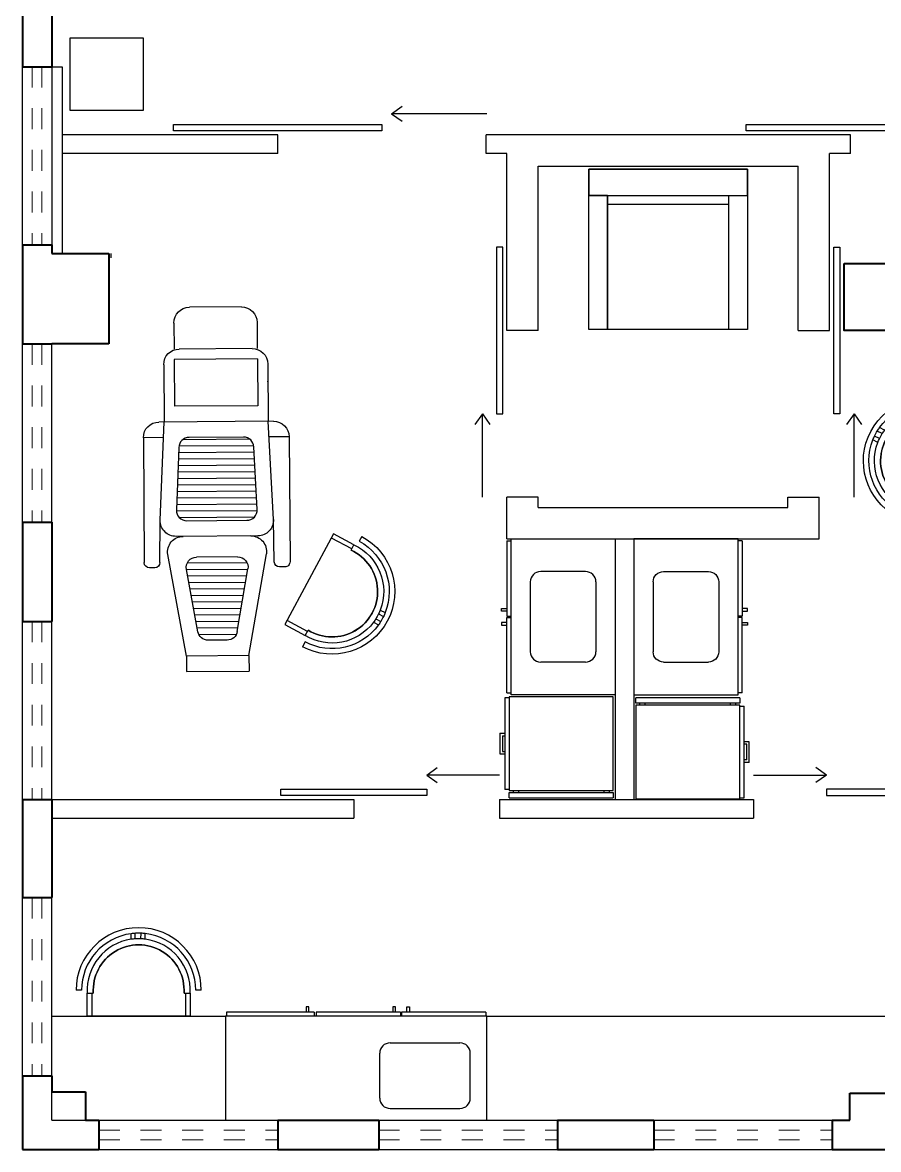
# Model space of a CAD drawing. Header units: millimetres. Extents: x 2625.3 to 2681.2, y 1230 to 1238.4.
# Drawn here: x 2641.2 to 2645.31, y 1230.14 to 1235.55 of the extents above; entities that cross this region are included whole.
import ezdxf

# ---------------------------------------------------------------- set-up
doc = ezdxf.new("R2010")
doc.units = ezdxf.units.MM
doc.linetypes.add('HIDDEN', pattern=[0.375, 0.25, -0.125])
doc.layers.add('ALVENARIA', color=5, linetype='Continuous', lineweight=40)
doc.layers.add('ESQUADRIA', color=7, linetype='Continuous', lineweight=18)
doc.layers.add('LAYOUT', color=253, linetype='Continuous')
doc.layers.add('SOLEIRAS', color=1, linetype='Continuous')

# ---------------------------------------------------------------- blocks, each defined once
blk = doc.blocks.new('A$C585A5108')
at = {"layer": 'LAYOUT'}
for p, q in [((0.385, 0.315), (0.05, 0.315)), ((0, 0.05), (0, 0.265)), ((0.435, 0.05), (0.435, 0.265)), ((0.385, 0), (0.05, 0))]:
    blk.add_line(p, q, dxfattribs=at)
for centre, start, end in [((0.05, 0.265), 90, 180), ((0.385, 0.265), 360, 90), ((0.05, 0.05), 180, 270), ((0.385, 0.05), 270, 360)]:
    blk.add_arc(centre, 0.05, start, end, dxfattribs=at)
blk = doc.blocks.new('A$C2D5B4BAF')
at = {"layer": 'LAYOUT'}
for p, q in [((0.3475, 0.545), (0.335, 0.545)), ((0.335, 0.545), (0.335, 0.52)), ((0.3475, 0.52), (0.3475, 0.545)), ((0.4025, 0.52), (0.4025, 0.545)), ((0.4025, 0.545), (0.415, 0.545)), ((0.415, 0.545), (0.415, 0.52)), ((0, 0), (0, 0.5)), ((0, 0.5), (0.75, 0.5)), ((0.01, 0.52), (0.01, 0.5)), ((0.01, 0.52), (0.3725, 0.52)), ((0.3725, 0.52), (0.3725, 0.5)), ((0.3775, 0.52), (0.3775, 0.5)), ((0.74, 0.52), (0.3775, 0.52)), ((0.74, 0.52), (0.74, 0.5)), ((0.75, 0.5), (0.75, 0)), ((0.75, 0), (0, 0))]:
    blk.add_line(p, q, dxfattribs=at)
blk.add_blockref('A$C585A5108', (0.1575, 0.0925))
blk = doc.blocks.new('POLTRONA 81X83')
at = {"layer": 'LAYOUT'}
for p, q in [((-0.4047, 0), (0.4047, 0)), ((-0.3142, -0.1358), (-0.41, -0.1358)), ((0.41, -0.1358), (-0.41, -0.1358)), ((0.41, -0.1358), (0.3142, -0.1358)), ((0.3142, -0.1358), (0.3142, -0.83)), ((0.3142, -0.1811), (-0.3142, -0.1811))]:
    blk.add_line(p, q, dxfattribs=at)
for points in [[(-0.41, -0.83), (0.41, -0.83), (0.41, 0), (-0.41, 0)], [(-0.41, 0), (0.41, 0), (0.41, -0.1358), (-0.41, -0.1358)]]:
    blk.add_lwpolyline(points, close=True, dxfattribs=at)
for points in [[(-0.3142, -0.83), (-0.3142, -0.1358), (-0.41, -0.1358)], [(0.3142, -0.83), (0.3142, -0.1358), (0.41, -0.1358)]]:
    blk.add_lwpolyline(points, dxfattribs=at)
blk = doc.blocks.new('*X40')
at = {"color": 0}
for p, q in [((91.0625, 15.9036), (91.0625, 16.1901)), ((91.0938, 15.8992), (91.0938, 16.1945)), ((91.125, 15.9048), (91.125, 16.189)), ((91.1562, 15.9103), (91.1562, 16.1834)), ((91.1875, 15.9158), (91.1875, 16.1779)), ((91.2188, 15.9214), (91.2188, 16.1723)), ((91.25, 15.9269), (91.25, 16.1668)), ((91.2812, 15.9325), (91.2812, 16.1612)), ((91.3125, 15.938), (91.3125, 16.1557)), ((91.3438, 15.9436), (91.3438, 16.1501)), ((91.375, 15.9491), (91.375, 16.1446)), ((91.4062, 15.9565), (91.4062, 16.1372))]:
    blk.add_line(p, q, dxfattribs=at)
blk = doc.blocks.new('*X39')
at = {"color": 0}
for p, q in [((90.7812, 15.8539), (90.7812, 16.2398)), ((90.8125, 15.8527), (90.8125, 16.241)), ((90.4688, 15.8876), (90.4688, 16.2061)), ((90.5, 15.8673), (90.5, 16.2265)), ((90.5312, 15.8653), (90.5312, 16.2284)), ((90.5625, 15.8638), (90.5625, 16.2299)), ((90.5938, 15.8624), (90.5938, 16.2313)), ((90.625, 15.861), (90.625, 16.2327)), ((90.6562, 15.8596), (90.6562, 16.2341)), ((90.6875, 15.8582), (90.6875, 16.2355)), ((90.7188, 15.8567), (90.7188, 16.237)), ((90.75, 15.8553), (90.75, 16.2384)), ((90.8438, 15.866), (90.8438, 16.2277))]:
    blk.add_line(p, q, dxfattribs=at)
blk = doc.blocks.new('A$C3EAC3D19')
at = {"layer": 'LAYOUT'}
for p, q in [((0.2071, 1.6768), (0.2076, 1.7518)), ((0.2076, 1.7518), (0.5076, 1.7498)), ((0.5071, 1.6748), (0.5076, 1.7498)), ((0.2071, 1.6768), (0.1171, 1.1888)), ((0.5071, 1.6748), (0.2071, 1.6768)), ((0.5071, 1.6748), (0.5905, 1.1856)), ((0.4018, 1.6005), (0.3113, 1.6011)), ((0.2618, 1.5602), (0.2066, 1.2605)), ((0.4508, 1.5589), (0.502, 1.2586)), ((0.0546, 1.2528), (0.0292, 1.253)), ((0.6792, 1.2486), (0.6538, 1.2488)), ((0, 0.6282), (0.0041, 1.2282)), ((0.0794, 1.2281), (0.0812, 1.0242)), ((0.4523, 1.2002), (0.2554, 1.2015)), ((0.6287, 1.2244), (0.6241, 1.0206)), ((0.7, 0.6235), (0.704, 1.2235)), ((0.5497, 1.0995), (0.1567, 1.1021)), ((0.5158, 1.0997), (0.1906, 1.1019)), ((0.0812, 1.0242), (0.0995, 0.5525)), ((0.6241, 1.0206), (0.5995, 0.5491)), ((0.0966, 0.6275), (0, 0.6282)), ((0.7, 0.6235), (0.6034, 0.6241)), ((0.6245, 0.549), (0.0745, 0.5527)), ((0.0976, 0.2775), (0.0995, 0.5525)), ((0.5976, 0.2741), (0.5995, 0.5491)), ((0.1475, 0.2522), (0.149, 0.4772)), ((0.549, 0.4745), (0.149, 0.4772)), ((0.5475, 0.2495), (0.549, 0.4745)), ((0.5992, 0.3665), (0.5974, 0.3567)), ((0.5475, 0.2495), (0.1475, 0.2522)), ((0.1463, 0.0772), (0.1471, 0.2022)), ((0.5221, 0.1997), (0.1721, 0.202)), ((0.5463, 0.0745), (0.5471, 0.1995)), ((0.4708, 0), (0.2208, 0.0017))]:
    blk.add_line(p, q, dxfattribs=at)
blk.add_lwpolyline([(0.1698, 0.6748), (0.1582, 0.9749, -0.427581), (0.2085, 1.0268), (0.4969, 1.0248, -0.427581), (0.5465, 0.9722), (0.5308, 0.6723, -0.400971), (0.4805, 0.6249), (0.2194, 0.6267, -0.400971)], format="xyb", close=True, dxfattribs=at)
for centre, radius, start, end in [((0.311, 1.5511), 0.05, 89.6131, 169.5501), ((0.4015, 1.5505), 0.05, 9.6762, 89.6131), ((0.0291, 1.228), 0.025, 89.6131, 179.6131), ((0.0544, 1.2278), 0.025, 0.5071, 89.6131), ((0.2557, 1.2515), 0.05, 169.5501, 269.6131), ((0.4527, 1.2502), 0.05, 269.6131, 9.6762), ((0.6536, 1.2238), 0.025, 89.6131, 178.7192), ((0.679, 1.2236), 0.025, 359.6131, 89.6131), ((0.1911, 1.1769), 0.075, 170.867, 269.6131), ((0.5163, 1.1747), 0.075, 269.6131, 8.3593), ((0.1562, 1.0271), 0.075, 89.6131, 182.2157), ((0.5492, 1.0245), 0.075, 357.0106, 89.6131), ((0.075, 0.6277), 0.075, 179.6131, 269.6131), ((0.625, 0.624), 0.075, 269.6131, 359.6131), ((0.1726, 0.277), 0.075, 179.6131, 269.6131), ((0.5226, 0.2747), 0.075, 269.6131, 359.6131), ((0.2213, 0.0767), 0.075, 179.6131, 269.6131), ((0.4713, 0.075), 0.075, 269.6131, 359.6131)]:
    blk.add_arc(centre, radius, start, end, dxfattribs=at)
at = {"layer": 'LAYOUT', "xscale": -1, "rotation": 269.6131484374406}
for name in ['*X40', '*X39']:
    blk.add_blockref(name, (-16.3073, -89.7235), dxfattribs=at)
blk = doc.blocks.new('A$C0C0C0BA7')
at = {"layer": 'LAYOUT'}
for p, q in [((0.2644, 0.3694), (0.2649, 0.3965)), ((0.2843, 0.3715), (0.2847, 0.3984)), ((0.3119, 0.3718), (0.3124, 0.3986)), ((0.3317, 0.3701), (0.3322, 0.3971)), ((0.0264, 0.1246), (0, 0.1246)), ((0.0536, 0.1107), (0.0829, 0.1107)), ((0.076, 0.1107), (0.076, 0)), ((0.5185, 0.1107), (0.5478, 0.1107)), ((0.5253, 0.1107), (0.5253, 0)), ((0.6014, 0.1246), (0.575, 0.1246))]:
    blk.add_line(p, q, dxfattribs=at)
blk.add_lwpolyline([(0.0536, 0), (0.0536, 0.1107), (0.0829, 0.1107, -1.065895), (0.5185, 0.1107), (0.5478, 0.1107), (0.5478, 0)], format="xyb", close=True, dxfattribs=at)
for radius, start, end in [(0.3007, 0, 180), (0.2743, 97.5004, 180), (0.2743, 93.3377, 97.5004), (0.2743, 87.5501, 93.3377), (0.2743, 83.4058, 87.5501), (0.2743, 0, 83.4058), (0.2475, 98.4294, 183.2215), (0.2182, 356.3461, 183.6539), (0.2475, 93.8089, 98.4294), (0.2475, 87.3933, 93.8089), (0.2475, 82.7978, 87.3933), (0.2475, 356.7785, 82.7978)]:
    blk.add_arc((0.3007, 0.1246), radius, start, end, dxfattribs=at)
blk = doc.blocks.new('A$C6C7A7257')
at = {"layer": 'LAYOUT'}
for p, q in [((0.31, 0.545), (0.21, 0.545)), ((0.21, 0.545), (0.21, 0.52)), ((0.31, 0.545), (0.31, 0.52)), ((0, 0.5), (0, 0)), ((0, 0.5), (0.025, 0.5)), ((0.025, 0.5), (0.025, 0)), ((0.485, 0.5), (0.035, 0.5)), ((0.035, 0.5), (0.035, 0)), ((0.48, 0.52), (0.04, 0.52)), ((0.04, 0.5), (0.04, 0.52)), ((0.2975, 0.5325), (0.2225, 0.5325)), ((0.2225, 0.5325), (0.2225, 0.52)), ((0.2975, 0.5325), (0.2975, 0.52)), ((0.48, 0.5), (0.48, 0.52)), ((0.485, 0), (0.485, 0.5)), ((0.035, 0.48), (0.025, 0.48)), ((0.035, 0.455), (0.025, 0.455)), ((0.035, 0.045), (0.025, 0.045)), ((0.035, 0.02), (0.025, 0.02)), ((0.025, 0), (0, 0)), ((0.035, 0), (0.485, 0))]:
    blk.add_line(p, q, dxfattribs=at)
blk = doc.blocks.new('A$C64267E04')
at = {"layer": 'LAYOUT'}
for p, q in [((1.235, 0.545), (1.2225, 0.545)), ((1.2225, 0.545), (1.2225, 0.52)), ((1.235, 0.52), (1.235, 0.545)), ((1.65, 0.545), (1.6375, 0.545)), ((1.6375, 0.545), (1.6375, 0.52)), ((1.65, 0.52), (1.65, 0.545)), ((1.705, 0.52), (1.705, 0.545)), ((1.705, 0.545), (1.7175, 0.545)), ((1.7175, 0.545), (1.7175, 0.52)), ((0, 0.5), (0.835, 0.5)), ((0, 0), (0, 0.5)), ((0.835, 0.5), (0.835, 0)), ((2.09, 0.5), (0.835, 0.5)), ((0.84, 0.52), (0.84, 0.5)), ((1.26, 0.52), (0.84, 0.52)), ((1.26, 0.52), (1.26, 0.5)), ((1.27, 0.52), (1.27, 0.5)), ((1.675, 0.52), (1.27, 0.52)), ((1.675, 0.52), (1.675, 0.5)), ((1.68, 0.52), (1.68, 0.5)), ((2.085, 0.52), (1.68, 0.52)), ((2.085, 0.52), (2.085, 0.5)), ((2.09, 0), (2.09, 0.5)), ((1.625, 0.372), (1.96, 0.372)), ((1.575, 0.107), (1.575, 0.322)), ((2.01, 0.107), (2.01, 0.322)), ((1.625, 0.057), (1.96, 0.057)), ((0, 0), (0.835, 0)), ((0.835, 0), (2.09, 0))]:
    blk.add_line(p, q, dxfattribs=at)
for centre, start, end in [((1.625, 0.322), 90, 180), ((1.96, 0.322), 0, 90), ((1.625, 0.107), 180, 270), ((1.96, 0.107), 270, 0)]:
    blk.add_arc(centre, 0.05, start, end, dxfattribs=at)

msp = doc.modelspace()

# ---------------------------------------------------------------- linework, layer by layer
for p, q in [((2641.3443, 1235.3417), (2641.3943, 1235.3417)), ((2641.3943, 1235.3417), (2641.3943, 1234.4437)), ((2642.9752, 1235.1157), (2643.0263, 1235.1514)), ((2643.4343, 1235.1157), (2642.9752, 1235.1157)), ((2642.9752, 1235.1157), (2643.0263, 1235.08)), ((2642.4298, 1235.0142), (2641.3943, 1235.0142)), ((2642.4298, 1234.9242), (2642.4298, 1235.0142)), ((2645.1793, 1235.0142), (2643.4298, 1235.0142)), ((2643.4298, 1234.9242), (2643.4298, 1235.0142)), ((2645.1793, 1234.9242), (2645.1793, 1235.0142)), ((2642.4298, 1234.9242), (2641.3943, 1234.9242)), ((2643.5298, 1234.9242), (2643.4298, 1234.9242)), ((2643.5298, 1234.0742), (2643.5298, 1234.9242)), ((2645.1793, 1234.9242), (2645.0793, 1234.9242)), ((2645.0793, 1234.0742), (2645.0793, 1234.9242)), ((2643.6798, 1234.0742), (2643.6798, 1234.8642)), ((2643.6798, 1234.8642), (2644.9293, 1234.8642)), ((2644.9293, 1234.0742), (2644.9293, 1234.8642)), ((2643.6798, 1234.0742), (2643.5298, 1234.0742)), ((2644.9293, 1234.0742), (2645.0793, 1234.0742)), ((2643.4123, 1233.6742), (2643.3765, 1233.6232)), ((2643.4123, 1233.2742), (2643.4123, 1233.6742)), ((2643.4123, 1233.6742), (2643.448, 1233.6232)), ((2645.1968, 1233.6742), (2645.161, 1233.6232)), ((2645.1968, 1233.2742), (2645.1968, 1233.6742)), ((2645.1968, 1233.6742), (2645.2325, 1233.6232)), ((2643.5298, 1233.0742), (2643.5298, 1233.2742)), ((2643.6798, 1233.2742), (2643.5298, 1233.2742)), ((2643.6798, 1233.2242), (2643.6798, 1233.2742)), ((2644.8793, 1233.2242), (2644.8793, 1233.2742)), ((2644.8793, 1233.2742), (2645.0293, 1233.2742)), ((2645.0293, 1233.0742), (2645.0293, 1233.2742)), ((2643.6798, 1233.2242), (2644.8793, 1233.2242)), ((2643.5298, 1233.0742), (2645.0293, 1233.0742)), ((2644.0498, 1233.0742), (2644.0498, 1231.8217)), ((2644.1398, 1233.0742), (2644.1398, 1231.8217)), ((2643.1448, 1231.9392), (2643.1958, 1231.975)), ((2645.0643, 1231.9392), (2645.0132, 1231.975)), ((2643.4948, 1231.9392), (2643.1448, 1231.9392)), ((2643.1448, 1231.9392), (2643.1958, 1231.9035)), ((2644.7143, 1231.9392), (2645.0643, 1231.9392)), ((2645.0643, 1231.9392), (2645.0132, 1231.9035)), ((2641.3443, 1231.8217), (2642.7948, 1231.8217)), ((2642.7948, 1231.8217), (2642.7948, 1231.7317)), ((2643.4948, 1231.8217), (2644.7143, 1231.8217)), ((2643.4948, 1231.8217), (2643.4948, 1231.7317)), ((2644.7143, 1231.8217), (2644.7143, 1231.7317)), ((2641.3443, 1231.7317), (2642.7948, 1231.7317)), ((2643.4948, 1231.7317), (2644.7143, 1231.7317))]:
    msp.add_line(p, q)
for points in [[(2641.9298, 1235.0642), (2642.9298, 1235.0642), (2642.9298, 1235.0342), (2641.9298, 1235.0342), (2641.9298, 1235.0642)], [(2644.6793, 1235.0642), (2645.6793, 1235.0642), (2645.6793, 1235.0342), (2644.6793, 1235.0342), (2644.6793, 1235.0642)], [(2643.4798, 1233.6742), (2643.5098, 1233.6742), (2643.5098, 1234.4742), (2643.4798, 1234.4742), (2643.4798, 1233.6742)], [(2645.1293, 1233.6742), (2645.0993, 1233.6742), (2645.0993, 1234.4742), (2645.1293, 1234.4742), (2645.1293, 1233.6742)], [(2643.1448, 1231.8717), (2643.1448, 1231.8417), (2642.4448, 1231.8417), (2642.4448, 1231.8717), (2643.1448, 1231.8717)], [(2645.0643, 1231.8717), (2645.0643, 1231.8417), (2645.7643, 1231.8417), (2645.7643, 1231.8717), (2645.0643, 1231.8717)]]:
    msp.add_lwpolyline(points)
at = {"layer": 'ALVENARIA'}
for p, q in [((2641.2043, 1235.8207), (2641.2043, 1235.3417)), ((2641.3443, 1235.8207), (2641.3443, 1235.3417)), ((2641.2043, 1235.3417), (2641.3443, 1235.3417)), ((2641.2043, 1234.4867), (2641.2043, 1234.0097)), ((2641.2043, 1234.4867), (2641.3443, 1234.4867)), ((2641.3443, 1234.4867), (2641.3443, 1234.4437)), ((2641.3443, 1234.4437), (2641.6193, 1234.4437)), ((2641.6193, 1234.4437), (2641.6193, 1234.0097)), ((2641.2043, 1234.0097), (2641.3443, 1234.0097)), ((2641.6193, 1234.0097), (2641.3443, 1234.0097)), ((2641.2043, 1233.1537), (2641.2043, 1232.6767)), ((2641.2043, 1233.1537), (2641.3443, 1233.1537)), ((2641.3443, 1233.1537), (2641.3443, 1232.6767)), ((2641.2043, 1232.6767), (2641.3443, 1232.6767)), ((2641.2043, 1231.8217), (2641.2043, 1231.3507)), ((2641.2043, 1231.8217), (2641.3443, 1231.8217)), ((2641.3443, 1231.8217), (2641.3443, 1231.3507)), ((2641.2043, 1231.3507), (2641.3443, 1231.3507)), ((2641.2043, 1230.4947), (2641.2043, 1230.1407)), ((2641.2043, 1230.4947), (2641.3443, 1230.4947)), ((2641.3443, 1230.4947), (2641.3443, 1230.4177)), ((2641.3443, 1230.4177), (2641.5073, 1230.4177)), ((2641.5073, 1230.4177), (2641.5073, 1230.2807)), ((2645.1763, 1230.2807), (2645.1763, 1230.4107)), ((2645.1763, 1230.4107), (2645.5043, 1230.4107)), ((2641.5073, 1230.2807), (2641.5713, 1230.2807)), ((2641.5713, 1230.2807), (2641.5713, 1230.1407)), ((2642.4303, 1230.2807), (2642.9143, 1230.2807)), ((2642.4303, 1230.2807), (2642.4303, 1230.1407)), ((2642.9143, 1230.2807), (2642.9143, 1230.1407)), ((2643.7723, 1230.2807), (2644.2353, 1230.2807)), ((2643.7723, 1230.2807), (2643.7723, 1230.1407)), ((2644.2353, 1230.2807), (2644.2353, 1230.1407)), ((2645.0923, 1230.2807), (2645.1763, 1230.2807)), ((2645.0923, 1230.2807), (2645.0923, 1230.1407)), ((2641.2043, 1230.1407), (2641.5713, 1230.1407)), ((2642.4303, 1230.1407), (2642.9143, 1230.1407)), ((2643.7723, 1230.1407), (2644.2353, 1230.1407)), ((2645.0923, 1230.1407), (2645.5713, 1230.1407))]:
    msp.add_line(p, q, dxfattribs=at)
msp.add_lwpolyline([(2645.1493, 1234.3957), (2645.4713, 1234.3957), (2645.4713, 1234.0747), (2645.1493, 1234.0747), (2645.1493, 1234.3957)], dxfattribs=at)
at = {"layer": 'ESQUADRIA', "linetype": 'HIDDEN', "ltscale": 0.2}
for p, q in [((2641.2509, 1235.3417), (2641.2509, 1234.4867)), ((2641.2976, 1235.3417), (2641.2976, 1234.4867)), ((2641.2509, 1234.0097), (2641.2509, 1233.1537)), ((2641.2976, 1234.0097), (2641.2976, 1233.1537)), ((2641.2509, 1232.6767), (2641.2509, 1231.8217)), ((2641.2976, 1232.6767), (2641.2976, 1231.8217)), ((2641.2509, 1231.3507), (2641.2509, 1230.4947)), ((2641.2976, 1231.3507), (2641.2976, 1230.4947)), ((2641.5713, 1230.2341), (2642.4303, 1230.2341)), ((2642.9143, 1230.2341), (2643.7723, 1230.2341)), ((2644.2353, 1230.2341), (2645.0923, 1230.2341)), ((2641.5713, 1230.1874), (2642.4303, 1230.1874)), ((2642.9143, 1230.1874), (2643.7723, 1230.1874)), ((2644.2353, 1230.1874), (2645.0923, 1230.1874))]:
    msp.add_line(p, q, dxfattribs=at)
at = {"layer": 'LAYOUT'}
for p, q in [((2641.6293, 1234.4237), (2641.6293, 1234.4437)), ((2643.4343, 1230.7807), (2645.4143, 1230.7807))]:
    msp.add_line(p, q, dxfattribs=at)
msp.add_lwpolyline([(2641.433, 1235.4808), (2641.783, 1235.4808), (2641.783, 1235.1308), (2641.433, 1235.1308), (2641.433, 1235.4808)], dxfattribs=at)
at = {"layer": 'SOLEIRAS', "color": 43}
for p, q in [((2641.2043, 1234.4867), (2641.2043, 1235.3417)), ((2641.3443, 1235.3417), (2641.3443, 1234.4867)), ((2641.2043, 1233.1537), (2641.2043, 1234.0097)), ((2641.3443, 1233.1537), (2641.3443, 1234.0097)), ((2641.2043, 1231.8217), (2641.2043, 1232.6767)), ((2641.3443, 1231.8217), (2641.3443, 1232.6767)), ((2641.2043, 1230.4947), (2641.2043, 1231.3507)), ((2641.3443, 1230.4947), (2641.3443, 1231.3507)), ((2641.5713, 1230.2807), (2642.4303, 1230.2807)), ((2642.9143, 1230.2807), (2643.7723, 1230.2807)), ((2644.2353, 1230.2807), (2645.0923, 1230.2807)), ((2641.5713, 1230.1407), (2642.4303, 1230.1407)), ((2642.9143, 1230.1407), (2643.7723, 1230.1407)), ((2644.2353, 1230.1407), (2645.0923, 1230.1407))]:
    msp.add_line(p, q, dxfattribs=at)

# ---------------------------------------------------------------- block references
at = {"xscale": -1}
for name, p, rotation in [('A$C3EAC3D19', (2641.7845, 1234.1876), 180), ('A$C2D5B4BAF', (2644.1398, 1232.3242), 270)]:
    msp.add_blockref(name, p, dxfattribs=dict(at, rotation=rotation))
for name, p, rotation in [('A$C2D5B4BAF', (2644.0498, 1232.3242), 90.00000000000001), ('A$C6C7A7257', (2644.0406, 1231.8305), 89.99999999999999), ('A$C6C7A7257', (2644.149, 1232.3095), 270)]:
    msp.add_blockref(name, p, dxfattribs=dict(rotation=rotation))
msp.add_blockref('A$C64267E04', (2641.3443, 1230.2807))
at = {"layer": 'LAYOUT', "xscale": -0.9286581755955012, "yscale": 0.9286581755955012, "zscale": 0.9286581755955012}
msp.add_blockref('POLTRONA 81X83', (2644.3045, 1234.8497), dxfattribs=at)
at = {"layer": 'LAYOUT', "xscale": -1}
for p, rotation in [((2645.7942, 1233.6542), 61.80544981602237), ((2642.4389, 1232.6144), 241.8054498160224)]:
    msp.add_blockref('A$C0C0C0BA7', p, dxfattribs=dict(at, rotation=rotation))
at = {"layer": 'LAYOUT'}
msp.add_blockref('A$C0C0C0BA7', (2641.4611, 1230.7807), dxfattribs=at)

doc.saveas('drawing.dxf')
